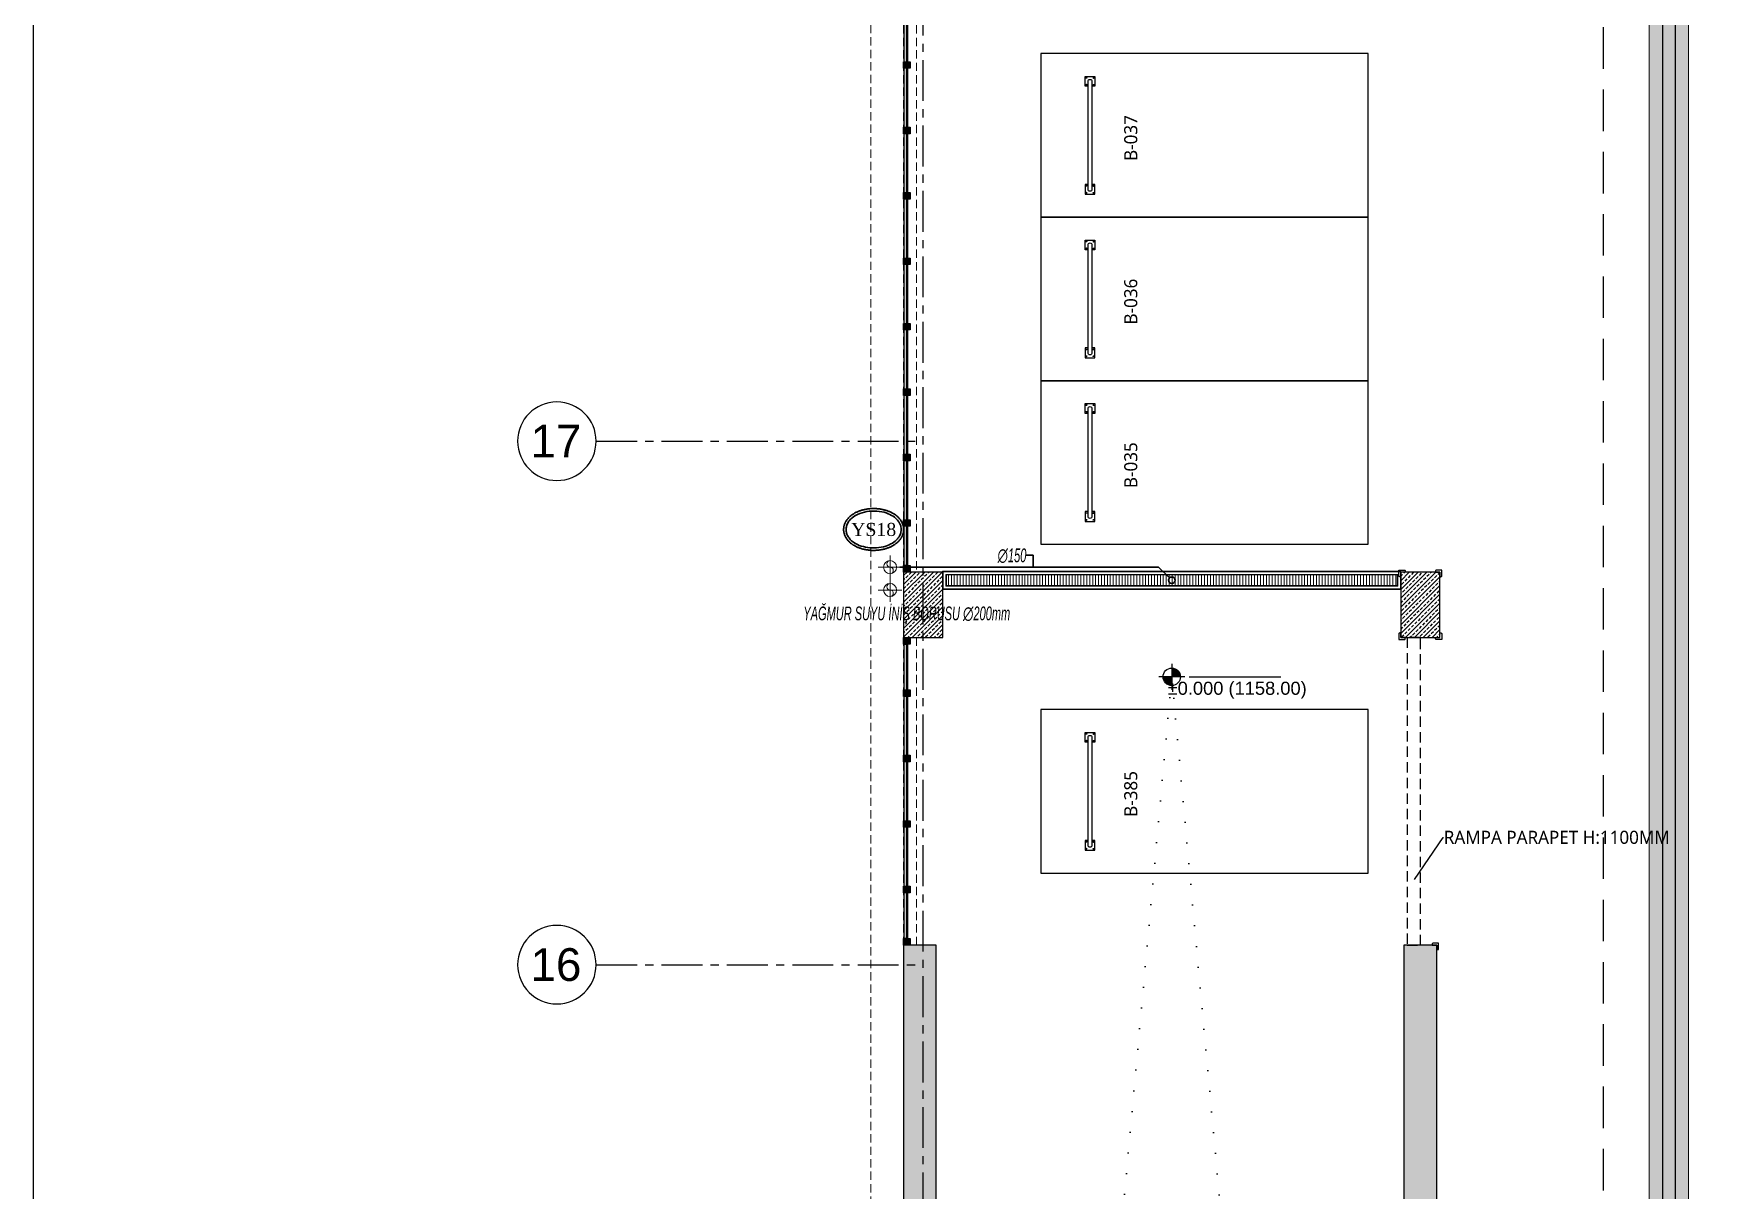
# Model space of a CAD drawing. Header units: millimetres. Extents: x -379292 to 1221486, y 92049 to 447512.
# Drawn here: x 43048 to 68698, y 205169 to 222849 of the extents above; entities that cross this region are included whole.
import ezdxf
from ezdxf import colors
from ezdxf.entities.mleader import LeaderData, LeaderLine
from ezdxf.enums import TextEntityAlignment as Align
from ezdxf.lldxf.tags import DXFTag
from ezdxf.math import Vec2, Vec3

# ---------------------------------------------------------------- set-up
doc = ezdxf.new("R2010")
doc.units = ezdxf.units.MM
for name, pattern in [('CENTER', [2, 1.25, -0.25, 0.25, -0.25]), ('DOT', [6.35, 0, -6.35]), ('HIDDEN', [9.525, 6.35, -3.175])]:
    doc.linetypes.add(name, pattern=pattern)
for name, color, linetype, lineweight in [('0-KRCN-SHT YAĞMURSUYUBORUSU-100', 3, 'PISSU_LINE50', 35), ('0-KRCN-SHT-IZGARA', 171, 'Continuous', 35), ('0-KRCN-SHT-KOLADI-YAZIYAĞMURSUYU', 4, 'Continuous', 35), ('0-KRCN-SHT-PİSSU-BORU', 220, 'PISSU_LINE50', 40), ('06_FORMWORK HIDDEN', 252, 'HIDDEN2', 0), ('E_CT_KA', 4, 'Continuous', 9), ('XREF$0$05_RAIN PIPE', 3, 'Continuous', 9)]:
    doc.layers.add(name, color=color, linetype=linetype, lineweight=lineweight)
for name, color, linetype in [('05_AXIS', 211, 'CENTER'), ('05_AXIS NAME', 7, 'Continuous'), ('05_CONCRETE HIDDEN', 122, 'HIDDEN'), ('05_HANDRAIL', 153, 'Continuous'), ('05_HATCH CONCRETE', 141, 'Continuous'), ('05_HATCH SOLID-2', 253, 'Continuous'), ('05_PLAN LEVEL', 2, 'Continuous'), ('05_SLOPE', 91, 'Continuous'), ('05_SYMBOL', 2, 'Continuous'), ('05_TEXT 5', 7, 'Continuous'), ('202-A-Y-MahalAd', 141, 'Continuous'), ('E_CT_ZA', 6, 'Continuous')]:
    doc.layers.add(name, color=color, linetype=linetype)
doc.styles.add('MUF', font='isocpeur.ttf')
doc.styles.get("Standard").update_dxf_attribs({"font": 'segoeuil.ttf'})
doc.styles.add('YAZI', font='times.ttf')
doc.styles.add('YAZI-3', font='arial.ttf', dxfattribs={"height": 3})
doc.styles.add('YAZI-5', font='arial.ttf', dxfattribs={"height": 5})
doc.styles.add('ÇAP-2', font='ARIALNBI.TTF')
tags = doc.linetypes.add('HIDDEN2', pattern=[0.1875, 0.125, -0.0625]).pattern_tags.tags
tags[6:7] = [DXFTag(74, 4), DXFTag(75, 0), DXFTag(340, '0'), DXFTag(46, 0.0), DXFTag(50, 0.0), DXFTag(44, 0.0), DXFTag(45, 0.0)]
tags[4:5] = [DXFTag(74, 4), DXFTag(75, 0), DXFTag(340, '0'), DXFTag(46, 0.0), DXFTag(50, 0.0), DXFTag(44, 0.0), DXFTag(45, 0.0)]
doc.linetypes.add('PISSU_LINE50', pattern='A,50,-10,["C",MUF,S=10,R=0,X=1,Y=-5],0', length=60)
pattern_1 = [(225, (905000, -3e-07), (67.351921, -67.351921), []), (225, (904932.65, -3e-07), (67.351921, -67.351921), [47.625, -23.8125])]

# ---------------------------------------------------------------- blocks, each defined once
blk = doc.blocks.new('AWAKS ADI')
at = {"layer": '05_AXIS NAME', "color": 2}
blk.add_circle((0, 0), 6, dxfattribs=at)
at = {"layer": '05_AXIS NAME', "style": 'YAZI-5'}
blk.add_attdef('AKSADI', text='', height=5, dxfattribs=at).set_placement((0, 0), align=Align.MIDDLE_CENTER)
blk = doc.blocks.new('202_Aks')
at = {"layer": '05_AXIS', "ltscale": 500}
for p, q in [((0, -182300), (0, 5000)), ((-5000, -61500), (0, -61500)), ((-5000, -69500), (0, -69500))]:
    blk.add_line(p, q, dxfattribs=at)
at = {"layer": '05_AXIS NAME'}
ref = blk.add_blockref('AWAKS ADI', (-5600, -61500), dxfattribs=dict(at, xscale=-100, yscale=100, zscale=100))
ref.add_attrib('AKSADI', '17', dxfattribs={"height": 500, "style": 'YAZI-5'}).set_placement((-5614, -61498), align=Align.MIDDLE_CENTER)
ref = blk.add_blockref('AWAKS ADI', (-5600, -69500), dxfattribs=dict(at, xscale=-100, yscale=100, zscale=100))
ref.add_attrib('AKSADI', '16', dxfattribs={"height": 500, "style": 'YAZI-5'}).set_placement((-5614, -69498), align=Align.MIDDLE_CENTER)
blk = doc.blocks.new('202_Vida')
at = {"color": 0, "linetype": 'ByBlock', "ltscale": 0.2}
for points in [[(1, 0), (-1, 0)], [(0, 1), (0, -1)]]:
    blk.add_lwpolyline(points, dxfattribs=at)
at = {"color": 0, "linetype": 'ByBlock'}
for radius in [0.42, 0.23, 0.155]:
    blk.add_circle((0, 0), radius, dxfattribs=at)
blk = doc.blocks.new('202_Stoper')
at = {"color": 0, "linetype": 'ByBlock'}
for points in [[(-750, -30), (-750, -75), (-900, -75), (-900, 75), (-750, 75), (-750, 30)], [(750, -30), (750, -75), (900, -75), (900, 75), (750, 75), (750, 30)]]:
    blk.add_lwpolyline(points, dxfattribs=at)
blk.add_lwpolyline([(825, -30, 1), (825, 30), (-825, 30, 1), (-825, -30)], format="xyb", close=True, dxfattribs=at)
at = {"color": 0, "linetype": 'ByBlock', "yscale": 10, "zscale": 10, "rotation": 180}
for p, xscale in [((-877, 53), -10), ((-772, 53), 10), ((772, 53), -10), ((877, 53), 10)]:
    blk.add_blockref('202_Vida', p, dxfattribs=dict(at, xscale=xscale))
at = {"color": 0, "linetype": 'ByBlock', "yscale": 10, "zscale": 10}
for p, xscale in [((-877, -52), 10), ((-772, -52), -10), ((772, -52), 10), ((877, -52), -10)]:
    blk.add_blockref('202_Vida', p, dxfattribs=dict(at, xscale=xscale))
blk = doc.blocks.new('202_Mahalblok')
at = {"color": 0, "linetype": 'ByBlock', "flags": 128}
blk.add_lwpolyline([(0, 0), (0, 5000), (2500, 5000), (2500, 0)], close=True, dxfattribs=at)
at = {"color": 252}
blk.add_blockref('202_Stoper', (1250, 750), dxfattribs=at)
at = {"color": 0, "linetype": 'ByBlock', "ltscale": 25}
blk.add_attdef('MAHALNO', text='', height=200, dxfattribs=at).set_placement((1209, 1390), align=Align.BOTTOM_CENTER)
blk = doc.blocks.new('202_KorkulukDikme')
at = {"ltscale": 25}
h = blk.add_hatch(color=253, dxfattribs=at)
h.dxf.hatch_style = 1
h.paths.add_polyline_path([(-50, 0), (-50, 100), (50, 100), (50, 0)])
at = {"color": 0, "linetype": 'ByBlock', "ltscale": 25}
blk.add_lwpolyline([(-50, 0), (-50, 100), (50, 100), (50, 0)], close=True, dxfattribs=at)
blk = doc.blocks.new('*U17')
at = {"ltscale": 25}
h = blk.add_hatch(color=253, dxfattribs=at)
h.dxf.hatch_style = 1
h.paths.add_polyline_path([(100, 60), (9400, 60), (9400, 10), (100, 10)])
at = {"color": 0, "linetype": 'ByBlock', "ltscale": 25}
blk.add_lwpolyline([(100, 60), (9400, 60), (9400, 10), (100, 10)], close=True, dxfattribs=at)
blk.add_lwpolyline([(100, 45), (9400, 45)], dxfattribs=at)
at = {"ltscale": 25}
for p in [(50, 0), (750, 0), (1750, 0), (2750, 0), (3750, 0), (4750, 0), (5750, 0), (6750, 0), (7750, 0), (8750, 0), (9450, 0)]:
    blk.add_blockref('202_KorkulukDikme', p, dxfattribs=at)
blk = doc.blocks.new('*U18')
at = {"ltscale": 25}
h = blk.add_hatch(color=253, dxfattribs=at)
h.dxf.hatch_style = 1
h.paths.add_polyline_path([(100, 60), (4600, 60), (4600, 10), (100, 10)])
at = {"color": 0, "linetype": 'ByBlock', "ltscale": 25}
blk.add_lwpolyline([(100, 60), (4600, 60), (4600, 10), (100, 10)], close=True, dxfattribs=at)
blk.add_lwpolyline([(100, 45), (4600, 45)], dxfattribs=at)
at = {"ltscale": 25}
for p in [(50, 0), (850, 0), (1850, 0), (2850, 0), (3850, 0), (4650, 0)]:
    blk.add_blockref('202_KorkulukDikme', p, dxfattribs=at)
blk = doc.blocks.new('PLAN KOT IKILI')
at = {"layer": '05_PLAN LEVEL'}
h = blk.add_hatch(color=2, dxfattribs=at)
h.paths.add_polyline_path([(0, 2), (0, 0), (2, 0, 0.414214)])
h.paths.add_polyline_path([(0, 0), (-2, 0, 0.414214), (0, -2)])
at = {"layer": '05_PLAN LEVEL', "color": 2}
for p, q in [((3, 0), (-3, 0)), ((0, 3), (0, -3)), ((4, 0), (25, 0))]:
    blk.add_line(p, q, dxfattribs=at)
blk.add_circle((0, 0), 2, dxfattribs=at)
at = {"layer": '05_PLAN LEVEL', "style": 'YAZI-3'}
for tag, p in [('BITMISKOT', (15, 3)), ('KABAKOT', (15, -3))]:
    blk.add_attdef(tag, text='', height=3, dxfattribs=at).set_placement(p, align=Align.MIDDLE)
blk = doc.blocks.new('bariyer')
at = {"color": 8, "ltscale": 25}
blk.add_lwpolyline([(0, -70), (15, -70, 0.414214), (30, -55), (30, 30), (-55, 30, 0.414214), (-70, 15), (-70, 0), (0, 0)], format="xyb", close=True, dxfattribs=at)
blk = doc.blocks.new('*U674')
h = blk.add_hatch()
h.set_pattern_fill('ANSI33', color=0, scale=50, angle=1, style=0)
h.paths.add_polyline_path([(-115637, 200), (9483, 200), (9483, 0), (-115637, 0)])
at = {"color": 0}
blk.add_lwpolyline([(-115637, 200), (9483, 200), (9483, 0), (-115637, 0)], close=True, dxfattribs=at)
at = {"ltscale": 25, "flags": 1}
for tag, p in [('YUKSEKLIK', (-229, -149)), ('KALINLIK', (-229, -213))]:
    blk.add_attdef(tag, p, '', height=50, dxfattribs=at)
blk = doc.blocks.new('*U721')
h = blk.add_hatch()
h.set_pattern_fill('ANSI33', color=0, scale=50, angle=1, style=0)
h.paths.add_polyline_path([(-122433, 600), (2779, 600), (2779, 0), (-122433, 0)])
at = {"color": 0}
blk.add_lwpolyline([(-122433, 600), (2779, 600), (2779, 0), (-122433, 0)], close=True, dxfattribs=at)
at = {"ltscale": 25, "flags": 1}
for tag, p in [('YUKSEKLIK', (-229, -149)), ('KALINLIK', (-229, -213))]:
    blk.add_attdef(tag, p, '', height=50, dxfattribs=at)
blk = doc.blocks.new('A$C15ead506')
at = {"layer": 'E_CT_KA', "color": 6, "rotation": 270}
blk.add_blockref('*U721', (-54200, 54037), dxfattribs=at)
at = {"layer": 'E_CT_ZA', "color": 30, "xscale": -1, "rotation": 270}
blk.add_blockref('*U674', (-54000, 166987), dxfattribs=at)
blk = doc.blocks.new('*U1170')
at = {"layer": '0-KRCN-SHT-IZGARA', "lineweight": 20}
h = blk.add_hatch(dxfattribs=at)
h.set_pattern_fill('_U', color=120, scale=0.05, style=0, pattern_type=0)
h.set_pattern_definition([(0, (0, 1.62906), (0, 0.05), [])])
h.paths.add_polyline_path([(0.01, 7.668), (0.19, 7.668), (0.19, 0.01), (0.01, 0.01)])
at = {"layer": '0-KRCN-SHT-IZGARA'}
blk.add_lwpolyline([(-0.05, -0.05), (0.25, -0.05), (0.25, 7.728), (-0.05, 7.728)], close=True, dxfattribs=at)
at = {"layer": '0-KRCN-SHT-IZGARA', "color": 120, "lineweight": 20}
for points in [[(0, 7.678), (0.2, 7.678), (0.2, 0), (0, 0)], [(0.01, 7.668), (0.19, 7.668), (0.19, 0.01), (0.01, 0.01)]]:
    blk.add_lwpolyline(points, close=True, dxfattribs=at)
blk = doc.blocks.new('XREF$0$YIB125')
at = {"layer": 'XREF$0$05_RAIN PIPE'}
for p, q in [((-112.5, 0), (112.5, 0)), ((0, 112.5), (0, -112.5)), ((0, 0), (0, 62.5))]:
    blk.add_line(p, q, dxfattribs=at)
blk.add_circle((0, 0), 62.5, dxfattribs=at)
for centre, start, end in [((0, 31.25), 90, 270), ((0, -31.25), 270, 90)]:
    blk.add_arc(centre, 31.25, start, end, dxfattribs=at)
blk = doc.blocks.new('G$CD1210CBB')
at = {"layer": 'XREF$0$05_RAIN PIPE', "xscale": -0.08000000000000002, "yscale": 0.08000000000000002, "zscale": 0.08000000000000002}
blk.add_blockref('XREF$0$YIB125', (-9, 0), dxfattribs=at)
blk = doc.blocks.new('A$Cbceac246')
at = {"layer": '0-KRCN-SHT YAĞMURSUYUBORUSU-100'}
for p, q in [((-6170.1, 11357.6), (-6565.7, 11357.6)), ((-6153.5, 11341), (-6170.1, 11357.6))]:
    blk.add_line(p, q, dxfattribs=at)
blk.add_circle((-6150, 11337.5, 0), 5, dxfattribs=at)
at = {"layer": '0-KRCN-SHT-KOLADI-YAZIYAĞMURSUYU', "linetype": 'Continuous'}
for p in [(-6373.2, 11375.8), (-6373.2, 11375.8), (-6362, 11357.6), (-6362, 11357.6)]:
    blk.add_line(p, (-6362, 11375.8), dxfattribs=at)
at = {"layer": '0-KRCN-SHT-KOLADI-YAZIYAĞMURSUYU', "color": 2, "linetype": 'Continuous'}
for points, knots in [([(-6559.9, 11415.1), (-6559.9, 11414.9), (-6559.9, 11414.1), (-6560, 11412.7), (-6560.2, 11411.2), (-6560.5, 11409.7), (-6560.9, 11408.3), (-6561.4, 11406.8), (-6562, 11405.3), (-6562.6, 11404.1), (-6563.2, 11403), (-6563.8, 11401.9), (-6564.7, 11400.6), (-6565.8, 11399.2), (-6566.9, 11397.9), (-6568.2, 11396.5), (-6569.5, 11395.3), (-6571.1, 11394), (-6572.7, 11392.7), (-6574.4, 11391.6), (-6576.1, 11390.5), (-6577.8, 11389.6), (-6579.5, 11388.7), (-6581.3, 11387.9), (-6583.1, 11387.2), (-6585, 11386.5), (-6586.9, 11385.9), (-6589.1, 11385.3), (-6591.8, 11384.6), (-6594.8, 11384.1), (-6597.8, 11383.6), (-6600.6, 11383.4), (-6603.3, 11383.2), (-6606.1, 11383.2), (-6609.2, 11383.2), (-6612.3, 11383.5), (-6614.7, 11383.8), (-6617.1, 11384.1), (-6619.4, 11384.5), (-6622.4, 11385.2), (-6624.9, 11386), (-6627.2, 11386.7), (-6629, 11387.4), (-6630.8, 11388.2), (-6632.6, 11389), (-6634.3, 11389.9), (-6636, 11390.9), (-6637.6, 11391.9), (-6639.2, 11393), (-6640.3, 11393.8), (-6641.5, 11394.8), (-6642.6, 11395.8), (-6644, 11397.2), (-6645.1, 11398.4), (-6646, 11399.6), (-6646.9, 11400.8), (-6647.9, 11402.3), (-6648.7, 11403.7), (-6649.4, 11405), (-6650, 11406.4), (-6650.6, 11408.2), (-6651, 11409.8), (-6651.3, 11411.5), (-6651.6, 11413.2), (-6651.6, 11414.9), (-6651.6, 11416.3), (-6651.5, 11417.7), (-6651.3, 11419.3), (-6650.9, 11421.1), (-6650.4, 11422.6), (-6649.9, 11424.1), (-6649.3, 11425.5), (-6648.5, 11427), (-6647.6, 11428.4), (-6646.9, 11429.5), (-6646.1, 11430.6), (-6645.3, 11431.6), (-6644.2, 11432.9), (-6642.9, 11434.2), (-6641.4, 11435.6), (-6639.7, 11436.9), (-6638, 11438.2), (-6636.2, 11439.3), (-6634.3, 11440.4), (-6632.3, 11441.4), (-6630.3, 11442.3), (-6628.3, 11443.1), (-6626.2, 11443.9), (-6624, 11444.6), (-6621.9, 11445.2), (-6619.6, 11445.7), (-6617.4, 11446.1), (-6615.1, 11446.5), (-6612.8, 11446.8), (-6610.5, 11447), (-6608.1, 11447.1), (-6605.8, 11447.1), (-6603.5, 11447.1), (-6601.2, 11447), (-6598.8, 11446.8), (-6596.5, 11446.5), (-6594.2, 11446.1), (-6592, 11445.7), (-6589.8, 11445.2), (-6587.6, 11444.6), (-6585.4, 11443.9), (-6583.3, 11443.2), (-6581.5, 11442.4), (-6579.6, 11441.6), (-6577.8, 11440.7), (-6575.8, 11439.6), (-6573.9, 11438.4), (-6572.5, 11437.4), (-6571.1, 11436.4), (-6569.8, 11435.3), (-6568.2, 11433.8), (-6566.8, 11432.3), (-6565.7, 11431), (-6564.8, 11429.9), (-6563.9, 11428.5), (-6563, 11427), (-6562.2, 11425.5), (-6561.6, 11423.9), (-6561, 11422.2), (-6560.6, 11420.8), (-6560.3, 11419.4), (-6560.1, 11418.2), (-6559.9, 11416.7), (-6559.9, 11415.6), (-6559.9, 11415.1)], [0, 0, 0, 0, 1.213393, 2.424731, 3.634899, 4.23988, 5.747854, 7.250616, 8.45036, 9.945499, 11.437135, 12.629243, 13.798133, 14.967487, 16.724402, 18.487549, 20.259158, 20.851938, 22.638147, 24.438355, 26.253745, 28.085062, 29.315033, 31.087836, 32.875439, 34.677188, 36.492212, 38.31946, 40.157727, 42.005688, 43.861689, 45.72323, 47.588513, 49.455685, 51.32287, 53.188197, 55.049829, 56.905238, 58.75253, 60.590234, 62.41697, 64.23149, 66.032702, 67.819704, 69.591161, 71.34787, 73.089893, 74.817612, 76.531756, 78.233427, 79.924117, 81.731887, 83.083349, 84.432203, 85.779805, 86.229051, 87.578464, 88.928884, 90.281448, 91.637578, 92.544576, 94.028807, 95.515086, 97.004987, 97.752009, 98.872791, 100.364346, 101.854398, 102.972015, 104.457375, 105.937166, 107.4132, 108.150387, 109.620499, 111.087894, 112.554447, 113.28797, 114.75558, 116.226469, 118.071935, 118.442214, 119.949008, 121.464895, 122.990853, 124.527619, 126.075699, 127.635384, 129.206763, 130.790449, 132.385639, 134.798636, 137.233957, 139.688759, 140.510874, 142.98603, 145.47066, 147.960441, 150.450946, 152.109582, 154.590556, 157.059241, 159.511881, 161.945025, 163.554876, 165.153439, 166.740617, 168.316109, 169.879765, 171.431605, 172.971836, 174.500865, 176.169212, 177.827074, 179.475797, 181.117169, 182.208516, 183.921005, 185.204671, 186.488807, 187.774709, 188.204048, 189.495096, 190.787871, 192.083344, 193.382693, 194.251852, 195.702571, 197.154698, 197.639423, 197.639423, 197.639423, 197.639423]), ([(-6563.7, 11415.1), (-6563.7, 11414), (-6563.8, 11412.8), (-6564.4, 11409.5), (-6565.1, 11407.5), (-6567.1, 11403.6), (-6568.3, 11401.9), (-6571.7, 11398.2), (-6574, 11396.3), (-6579.9, 11392.5), (-6583.8, 11390.8), (-6592.1, 11388.2), (-6596.6, 11387.4), (-6605.7, 11386.8), (-6610.4, 11386.9), (-6619.3, 11388.2), (-6623.7, 11389.3), (-6631.6, 11392.5), (-6635.2, 11394.6), (-6639.8, 11398.3), (-6641.2, 11399.6), (-6643.6, 11402.5), (-6644.6, 11404), (-6646.3, 11407.3), (-6647, 11409), (-6647.8, 11412.6), (-6647.9, 11414.4), (-6647.7, 11418.1), (-6647.4, 11419.9), (-6646, 11423.8), (-6645, 11425.8), (-6642.3, 11429.5), (-6640.7, 11431.2), (-6635.5, 11435.6), (-6631.5, 11437.9), (-6622.4, 11441.3), (-6617.5, 11442.5), (-6607.3, 11443.5), (-6602.1, 11443.5), (-6592, 11442.1), (-6587.1, 11440.8), (-6579.7, 11437.6), (-6576.8, 11436), (-6571.8, 11432.2), (-6569.6, 11430.1), (-6567, 11426.4), (-6566.2, 11425.1), (-6565, 11422.4), (-6564.5, 11421), (-6563.8, 11418.1), (-6563.7, 11416.6), (-6563.7, 11415.1)], [0, 0, 0, 0, 0.138649, 0.138649, 0.277299, 0.277299, 0.415948, 0.415948, 0.688121, 0.688121, 0.960294, 0.960294, 1.349663, 1.349663, 1.739033, 1.739033, 2.128402, 2.128402, 2.517772, 2.517772, 2.726912, 2.726912, 2.936053, 2.936053, 3.106711, 3.106711, 3.27737, 3.27737, 3.448028, 3.448028, 3.618687, 3.618687, 3.789345, 3.789345, 4.135575, 4.135575, 4.481804, 4.481804, 4.828034, 4.828034, 5.174263, 5.174263, 5.520493, 5.520493, 5.774104, 5.774104, 5.97328, 5.97328, 6.172456, 6.172456, 6.283185, 6.283185, 6.283185, 6.283185])]:
    blk.add_open_spline(points, degree=3, knots=knots, dxfattribs=at)
at = {"layer": '0-KRCN-SHT-PİSSU-BORU', "xscale": -2, "yscale": 2, "zscale": 2}
for p in [(-6598.7, 11357.6), (-6598.7, 11322.6)]:
    blk.add_blockref('G$CD1210CBB', p, dxfattribs=at)
at = {"layer": '0-KRCN-SHT-PİSSU-BORU', "xscale": -90.00000000000009, "yscale": 90.00000000000009, "zscale": 90, "rotation": 90}
blk.add_blockref('*U1170', (-5804.5, 11346.5, 0), dxfattribs=at)
at = {"layer": '0-KRCN-SHT-KOLADI-YAZIYAĞMURSUYU', "color": 2, "style": 'YAZI'}
blk.add_text('YS18', height=20, dxfattribs=at).set_placement((-6605.7, 11415.2), align=Align.MIDDLE)
at = {"layer": '0-KRCN-SHT-KOLADI-YAZIYAĞMURSUYU', "linetype": 'Continuous', "style": 'ÇAP-2', "width": 0.7}
blk.add_text('∅150', height=21, dxfattribs=at).set_placement((-6416.3, 11375.6), align=Align.MIDDLE_LEFT)
blk.add_text('YAĞMUR SUYU İNİŞ BORUSU ∅200mm', height=21, dxfattribs=at).set_placement((-6713.2, 11276.4))
blk = doc.blocks.new('OtoParkBodrumKatMimari')
at = {"layer": '05_HATCH CONCRETE'}
h = blk.add_hatch(dxfattribs=at)
h.set_pattern_fill('ANSI33', color=8, scale=15, angle=180, style=0)
h.set_pattern_definition(pattern_1)
h.paths.add_polyline_path([(5300, 112800), (5300, 113800), (4700, 113800), (4700, 112800)])
h = blk.add_hatch(dxfattribs=at)
h.set_pattern_fill('ANSI33', color=8, scale=15, angle=180, style=0)
h.set_pattern_definition(pattern_1)
h.paths.add_polyline_path([(12900, 113800), (12300, 113800), (12300, 112800), (12900, 112800)])
h = blk.add_hatch(dxfattribs=at)
h.set_pattern_fill('ANSI33', color=8, scale=15, angle=180, style=0)
h.set_pattern_definition(pattern_1)
h.paths.add_polyline_path([(4700, 83500), (5200, 83500), (5200, 91550), (12350, 91550), (12350, 83500), (12850, 83500), (12850, 108100), (12350, 108100), (12350, 91800), (5200, 91800), (5200, 108100), (4700, 108100)])
at = {"color": 5}
for points in [[(5300, 112800), (5300, 113800), (4700, 113800), (4700, 112800)], [(12900, 113800), (12300, 113800), (12300, 112800), (12900, 112800)], [(4700, 83500), (5200, 83500), (5200, 91550), (12350, 91550), (12350, 83500), (12850, 83500), (12850, 108100), (12350, 108100), (12350, 91800), (5200, 91800), (5200, 108100), (4700, 108100)]]:
    blk.add_lwpolyline(points, close=True, dxfattribs=at)
at = {"layer": '05_CONCRETE HIDDEN', "ltscale": 25}
blk.add_lwpolyline([(12400, 112800), (12400, 108100), (12600, 108100), (12600, 112800)], close=True, dxfattribs=at)
at = {"layer": '05_HATCH SOLID-2', "color": 251, "ltscale": 25}
blk.add_lwpolyline([(150500, -8770), (-8600, -8770), (-8600, 187430)], dxfattribs=at)
at = {"layer": '05_SLOPE', "linetype": 'DOT', "ltscale": 50}
blk.add_lwpolyline([(9640, 103020), (8800, 112200), (7910, 102460)], dxfattribs=at)
at = {"layer": '05_SYMBOL', "color": 252, "linetype": 'HIDDEN', "ltscale": 100}
blk.add_lwpolyline([(15400, 51961), (15400, 166800)], dxfattribs=at)
at = {"layer": '06_FORMWORK HIDDEN', "linetype": 'HIDDEN', "ltscale": 20}
for p, q in [((4200, 55933), (4200, 178100)), ((4700, 123300), (4700, 113800)), ((4900, 123300), (4900, 113800)), ((4700, 112800), (4700, 108100)), ((4900, 112800), (4900, 108100))]:
    blk.add_line(p, q, dxfattribs=at)
at = {"layer": '05_AXIS'}
blk.add_blockref('202_Aks', (5000, 177300), dxfattribs=at)
at = {"layer": '05_HANDRAIL', "rotation": 269.9999999999995}
for name, p in [('*U17', (4700, 123300)), ('*U18', (4700, 112800))]:
    blk.add_blockref(name, p, dxfattribs=at)
at = {"layer": '05_PLAN LEVEL'}
ref = blk.add_blockref('PLAN KOT IKILI', (8800, 112200), dxfattribs=dict(at, xscale=66.66666666666666, yscale=66.66666666666666, zscale=66.66666666666666))
ref.add_attrib('KABAKOT', '%%P0.000 (1158.00)', dxfattribs={"height": 200, "style": 'YAZI-3'}).set_placement((9800, 112000), align=Align.MIDDLE)
at = {"layer": '05_SYMBOL', "color": 8, "xscale": -1}
blk.add_blockref('bariyer', (12300, 113800), dxfattribs=at)
at = {"layer": '05_SYMBOL', "color": 8}
for p in [(12900, 113800), (12850, 108100)]:
    blk.add_blockref('bariyer', p, dxfattribs=at)
at = {"layer": '05_SYMBOL', "color": 8, "rotation": 180}
blk.add_blockref('bariyer', (12300, 112800), dxfattribs=at)
at = {"layer": '05_SYMBOL', "color": 8, "xscale": -1, "rotation": 180}
blk.add_blockref('bariyer', (12900, 112800), dxfattribs=at)
at = {"layer": '202-A-Y-MahalAd', "color": 8, "ltscale": 25}
ref = blk.add_blockref('202_Mahalblok', (6800, 119225), dxfattribs=dict(at, xscale=-1, rotation=270))
ref.add_attrib('MAHALNO', 'B-037', dxfattribs={"layer": '0', "color": 0, "linetype": 'ByBlock', "ltscale": 25, "height": 200, "rotation": 90}).set_placement((8333, 120434), align=Align.BOTTOM_CENTER)
ref = blk.add_blockref('202_Mahalblok', (6800, 116725), dxfattribs=dict(at, xscale=-1, rotation=270))
ref.add_attrib('MAHALNO', 'B-036', dxfattribs={"layer": '0', "color": 0, "linetype": 'ByBlock', "ltscale": 25, "height": 200, "rotation": 90}).set_placement((8333, 117934), align=Align.BOTTOM_CENTER)
ref = blk.add_blockref('202_Mahalblok', (6800, 114225), dxfattribs=dict(at, xscale=-1, rotation=270))
ref.add_attrib('MAHALNO', 'B-035', dxfattribs={"layer": '0', "color": 0, "linetype": 'ByBlock', "ltscale": 25, "height": 200, "rotation": 90}).set_placement((8333, 115434), align=Align.BOTTOM_CENTER)
ref = blk.add_blockref('202_Mahalblok', (6800, 109200), dxfattribs=dict(at, xscale=-1, rotation=270))
ref.add_attrib('MAHALNO', 'B-385', dxfattribs={"layer": '0', "color": 0, "linetype": 'ByBlock', "ltscale": 25, "height": 200, "rotation": 90}).set_placement((8333, 110409), align=Align.BOTTOM_CENTER)
at = {"layer": '05_TEXT 5'}
ml = blk.add_multileader_mtext('Standard', dxfattribs=at)
ml.set_content('RAMPA PARAPET H:1100MM', color=256)
ml.set_leader_properties()
ml.build(insert=Vec2(0, 0))
ctx = ml.context
ctx.base_point, ctx.char_height, ctx.plane_origin = Vec3(12956, 109745), 200, Vec3(12508, 109100)
notes = []
notes.append((ctx, [(0, (1, 1, 0), (12948, 109745), (1, 0), 8, [(0, [(12508, 109100)], 0, [])])]))
ctx.mtext.insert, ctx.mtext.flow_direction = Vec3(12958, 109847), 5
for ctx, leaders in notes:
    for number, flags, end, landing, length, lines in leaders:
        leader = LeaderData()
        leader.index, (leader.has_last_leader_line, leader.has_dogleg_vector, leader.attachment_direction) = number, flags
        leader.last_leader_point, leader.dogleg_vector, leader.dogleg_length = Vec3(end), Vec3(landing), length
        for number, points, colour, breaks in lines:
            line = LeaderLine()
            line.index, line.vertices, line.color, line.breaks = number, Vec3.list(points), colors.encode_raw_color(colour), breaks
            leader.lines.append(line)
        ctx.leaders.append(leader)

msp = doc.modelspace()

# ---------------------------------------------------------------- block references
at = {"color": 8}
msp.add_blockref('OtoParkBodrumKatMimari', (51648, 100818.8), dxfattribs=at)

# ---------------------------------------------------------------- next in the draw order: block references
at = {"color": 30, "xscale": 10, "yscale": 10, "zscale": 10}
msp.add_blockref('A$Cbceac246', (121948, 101118.8), dxfattribs=at)
at = {"color": 30}
msp.add_blockref('A$C15ead506', (121948, 101118.8), dxfattribs=at)

doc.saveas('drawing.dxf')
